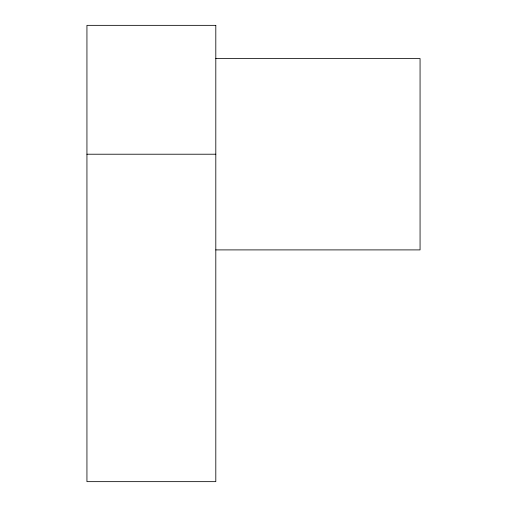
<?xml version="1.0" encoding="UTF-8"?>
<svg xmlns="http://www.w3.org/2000/svg" width="507" height="507" viewBox="0 0 507 507"><rect width="100%" height="100%" fill="white"/><g stroke="black" fill="none" stroke-linecap="round" stroke-linejoin="round"><path stroke-width="0.76" d="M215.805 58.533L420.062 58.533L420.062 249.9L215.805 249.9M86.938 154.217L215.805 154.217M215.805 25.35L86.938 25.35L86.938 481.65L215.805 481.65L215.805 25.35"/></g></svg>
